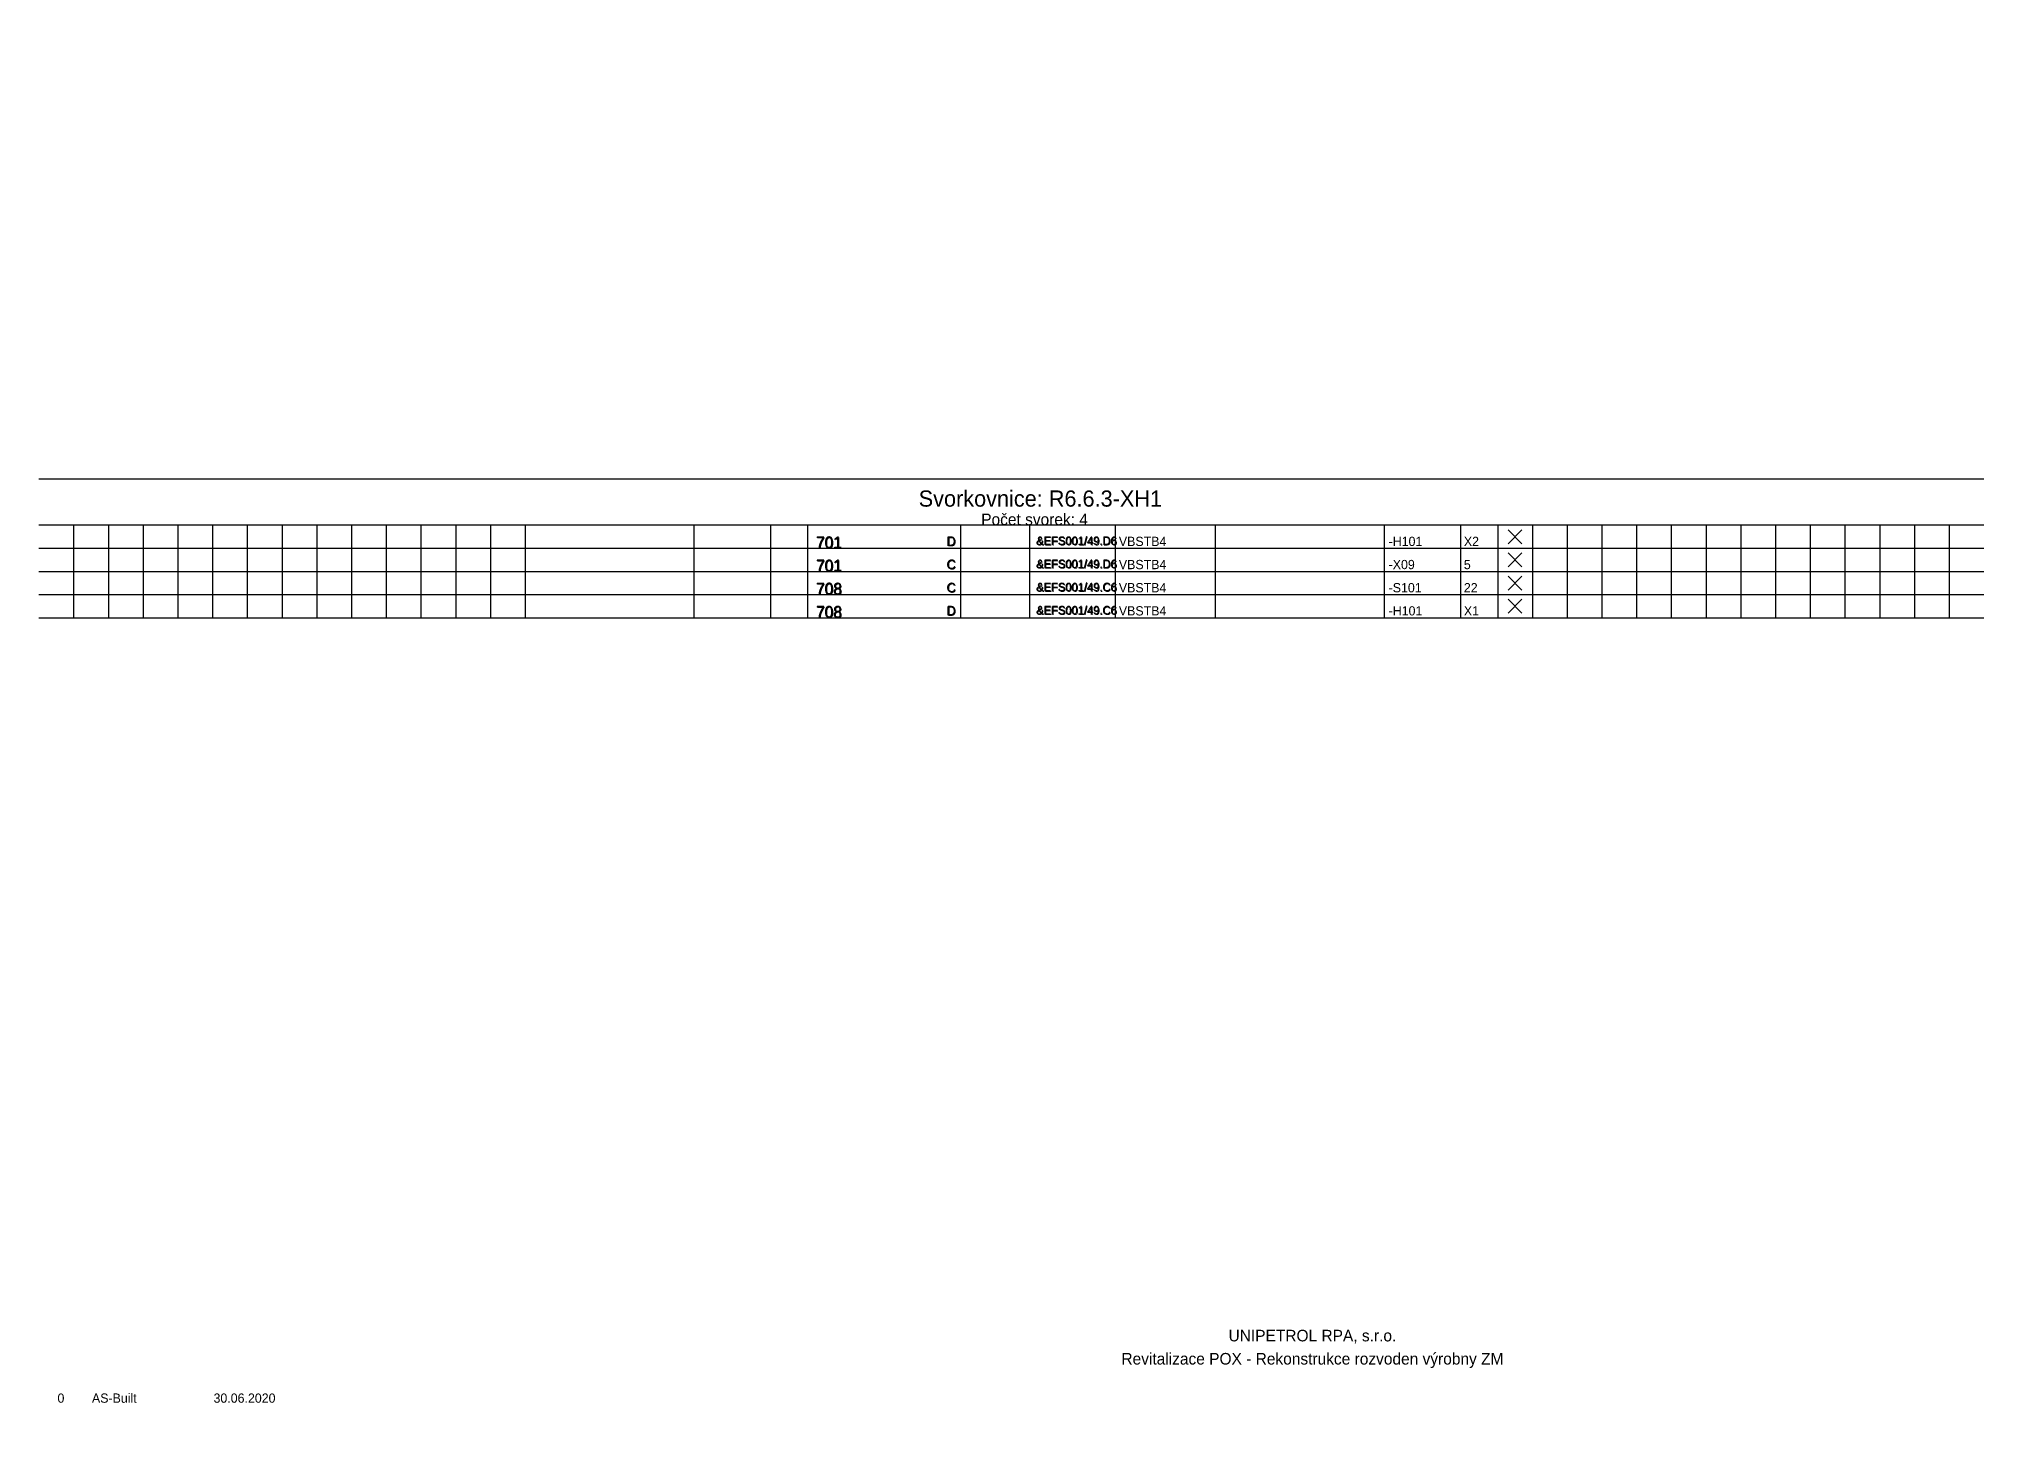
# Model space of a CAD drawing. Extents: x 0 to 420, y -1 to 300.
import ezdxf
from ezdxf.enums import TextEntityAlignment as Align

# ---------------------------------------------------------------- set-up
doc = ezdxf.new("R2010")
doc.units = 0
doc.header["$MEASUREMENT"] = 0
doc.linetypes.add('LTY1', pattern=[0])
for name, color, linetype in [('PEN1', 7, 'LTY1'), ('PEN2', 7, 'LTY1'), ('PEN4', 7, 'LTY1'), ('PEN5', 7, 'LTY1'), ('SYMBOL', 7, 'LTY1')]:
    doc.layers.add(name, color=color, linetype=linetype)
doc.styles.add('NORMSCHRIFT', font='normwin')

# ---------------------------------------------------------------- blocks, each defined once
blk = doc.blocks.new('_SS-BLOK-S')
at = {"layer": 'PEN5', "linetype": 'LTY1'}
for p, q in [((0, -5), (420, -5)), ((420, -15), (0, -15))]:
    blk.add_line(p, q, dxfattribs=at)
at = {"layer": 'PEN1', "style": 'NORMSCHRIFT', "flags": 8}
for tag in ['CODE_1', 'CODE_2', 'CODE_3', 'CODE_4']:
    blk.add_attdef(tag, text='', height=3.5, dxfattribs=at).set_placement((216.25, -11), align=Align.CENTER)
at = {"layer": 'PEN2', "style": 'NORMSCHRIFT', "flags": 8}
blk.add_attdef('CODE_307', text='', height=2.5, dxfattribs=at).set_placement((215, -15), align=Align.CENTER)
at = {"layer": 'PEN4', "style": 'NORMSCHRIFT', "flags": 9}
for tag in ['CODE_558', 'CODE_91']:
    blk.add_attdef(tag, (0, 0), '', height=3.5, dxfattribs=at)
blk = doc.blocks.new('_SS-VETA-S')
at = {"layer": 'PEN1', "linetype": 'LTY1'}
for p, q in [((7.5, 5), (7.5, 0)), ((15, 5), (15, 0)), ((22.5, 5), (22.5, 0)), ((30, 5), (30, 0)), ((37.5, 5), (37.5, 0)), ((45, 5), (45, 0)), ((52.5, 5), (52.5, 0)), ((60, 5), (60, 0)), ((67.5, 5), (67.5, 0)), ((75, 5), (75, 0)), ((82.5, 5), (82.5, 0)), ((90, 5), (90, 0)), ((97.5, 5), (97.5, 0)), ((141.5, 0), (141.5, 5)), ((158, 5), (158, 0)), ((199, 5), (199, 0)), ((214, 0), (214, 5)), ((232.5, 0), (232.5, 5)), ((290.5, 5), (290.5, 0)), ((307, 5), (307, 0)), ((322.5, 5), (322.5, 0)), ((330, 5), (330, 0)), ((337.5, 5), (337.5, 0)), ((345, 5), (345, 0)), ((352.5, 5), (352.5, 0)), ((360, 5), (360, 0)), ((367.5, 5), (367.5, 0)), ((375, 5), (375, 0)), ((382.5, 5), (382.5, 0)), ((390, 5), (390, 0)), ((390, 5), (390, 0)), ((397.5, 5), (397.5, 0)), ((405, 5), (405, 0)), ((412.5, 5), (412.5, 0)), ((0, 0), (420, 0))]:
    blk.add_line(p, q, dxfattribs=at)
at = {"layer": 'PEN5', "linetype": 'LTY1'}
for p, q in [((105, 5), (105, 0)), ((166, 5), (166, 0)), ((254, 5), (254, 0)), ((315, 5), (315, 0))]:
    blk.add_line(p, q, dxfattribs=at)
at = {"layer": 'PEN2', "style": 'NORMSCHRIFT', "flags": 8}
blk.add_attdef('CODE_21', (167.95, -0.1), '', height=2.5, dxfattribs=at)
at = {"layer": 'PEN4', "style": 'NORMSCHRIFT'}
for tag, p, height, flags in [('CODE_63', (0, 0), 3.5, 9), ('CODE_91', (0, 0), 3.5, 9), ('CODE_781', (0, 0), 3.5, 9), ('CODE_782', (0, 0), 3.5, 9), ('CODE_10003', (107.7, 0.5), 2, 8), ('CODE_10001', (107.7, 0.5), 2, 8), ('CODE_10002', (107.7, 0.5), 2, 8), ('CODE_10004', (142.95, 0.5), 2, 8), ('CODE_10021', (158.7, 0.5), 2, 8), ('CODE_41', (233.2, 0.5), 2, 8), ('CODE_11003', (255.95, 0.5), 2, 8), ('CODE_11001', (255.95, 0.5), 2, 8), ('CODE_11002', (255.95, 0.5), 2, 8), ('CODE_11004', (291.45, 0.5), 2, 8), ('CODE_11021', (307.7, 0.5), 2, 8)]:
    blk.add_attdef(tag, p, '', height=height, dxfattribs=dict(at, flags=flags))
at = {"layer": 'PEN4', "style": 'NORMSCHRIFT', "flags": 8}
blk.add_attdef('CODE_45', text='', height=2, dxfattribs=at).set_placement((198.1, 0.4), align=Align.RIGHT)
blk.add_attdef('CODE_10', text='', height=1.8, dxfattribs=at).set_placement((224.2, 0.6), align=Align.CENTER)
blk = doc.blocks.new('_SS-NEOZN-S')
at = {"layer": 'PEN2', "linetype": 'LTY1'}
for p, q in [((-4, 1), (-1, 4)), ((-4, 4), (-1, 1))]:
    blk.add_line(p, q, dxfattribs=at)
blk = doc.blocks.new('_9-REV')
at = {"layer": 'PEN4', "style": 'NORMSCHRIFT', "flags": 8}
blk.add_attdef('CODE_12778', text='', height=2, dxfattribs=at).set_placement((-0.25, 0.5), align=Align.CENTER)
at = {"layer": 'PEN4', "style": 'NORMSCHRIFT'}
for tag, p, height, flags in [('CODE_5902', (0, 0), 3.5, 9), ('CODE_12783', (6.45, 0.5), 2, 8), ('CODE_12782', (32.7, 0.5), 2, 8)]:
    blk.add_attdef(tag, p, '', height=height, dxfattribs=dict(at, flags=flags))

msp = doc.modelspace()

# ---------------------------------------------------------------- block references
at = {"layer": 'SYMBOL'}
for name, p in [('_SS-BLOK-S', (0, 210)), ('_SS-NEOZN-S', (321.25, 190)), ('_SS-NEOZN-S', (321.25, 185)), ('_SS-NEOZN-S', (321.25, 180)), ('_SS-NEOZN-S', (321.25, 175))]:
    msp.add_blockref(name, p, dxfattribs=at)
for name, p, values in [('_SS-VETA-S', (0, 190), {'CODE_21': '701', 'CODE_45': 'D', 'CODE_10': '&EFS001/49.D6', 'CODE_11004': '-H101', 'CODE_11021': 'X2', 'CODE_41': 'VBSTB4'}), ('_SS-VETA-S', (0, 185), {'CODE_21': '701', 'CODE_45': 'C', 'CODE_10': '&EFS001/49.D6', 'CODE_11004': '-X09', 'CODE_11021': '5', 'CODE_41': 'VBSTB4'}), ('_SS-VETA-S', (0, 180), {'CODE_21': '708', 'CODE_45': 'C', 'CODE_10': '&EFS001/49.C6', 'CODE_11004': '-S101', 'CODE_11021': '22', 'CODE_41': 'VBSTB4'}), ('_SS-VETA-S', (0, 175), {'CODE_21': '708', 'CODE_45': 'D', 'CODE_10': '&EFS001/49.C6', 'CODE_11004': '-H101', 'CODE_11021': 'X1', 'CODE_41': 'VBSTB4'}), ('_9-REV', (5, 5), {'CODE_12778': '0', 'CODE_12783': 'AS-Built', 'CODE_12782': '30.06.2020'})]:
    msp.add_blockref(name, p, dxfattribs=at).add_auto_attribs(values)

# ---------------------------------------------------------------- texts
at = {"layer": 'PEN1', "style": 'NORMSCHRIFT'}
msp.add_text('Svorkovnice: R6.6.3-XH1', height=3.5, dxfattribs=at).set_placement((216.25, 199), align=Align.CENTER)
at = {"layer": 'PEN2', "style": 'NORMSCHRIFT'}
for s, p in [('Počet svorek: 4', (215, 195)), ('UNIPETROL RPA, s.r.o.', (275, 18.75)), ('Revitalizace POX - Rekonstrukce rozvoden výrobny ZM', (275, 13.75))]:
    msp.add_text(s, height=2.5, dxfattribs=at).set_placement(p, align=Align.CENTER)
for s, p in [('701', (167.75, 190)), ('701', (167.85, 190.1)), ('701', (167.75, 185)), ('701', (167.85, 185.1)), ('708', (167.75, 180)), ('708', (167.85, 180.1)), ('708', (167.75, 175)), ('708', (167.85, 175.1))]:
    msp.add_text(s, height=2.5, dxfattribs=at).set_placement(p)
at = {"layer": 'PEN4', "style": 'NORMSCHRIFT'}
for s, p in [('D', (197.9, 190.5)), ('D', (198, 190.6)), ('C', (197.9, 185.5)), ('C', (198, 185.6)), ('C', (197.9, 180.5)), ('C', (198, 180.6)), ('D', (197.9, 175.5)), ('D', (198, 175.6))]:
    msp.add_text(s, height=2, dxfattribs=at).set_placement(p, align=Align.RIGHT)
for s, p in [('&EFS001/49.D6', (224, 190.7)), ('&EFS001/49.D6', (224.1, 190.8)), ('&EFS001/49.D6', (224, 185.7)), ('&EFS001/49.D6', (224.1, 185.8)), ('&EFS001/49.C6', (224, 180.7)), ('&EFS001/49.C6', (224.1, 180.8)), ('&EFS001/49.C6', (224, 175.7)), ('&EFS001/49.C6', (224.1, 175.8))]:
    msp.add_text(s, height=1.8, dxfattribs=at).set_placement(p, align=Align.CENTER)

doc.saveas('drawing.dxf')
